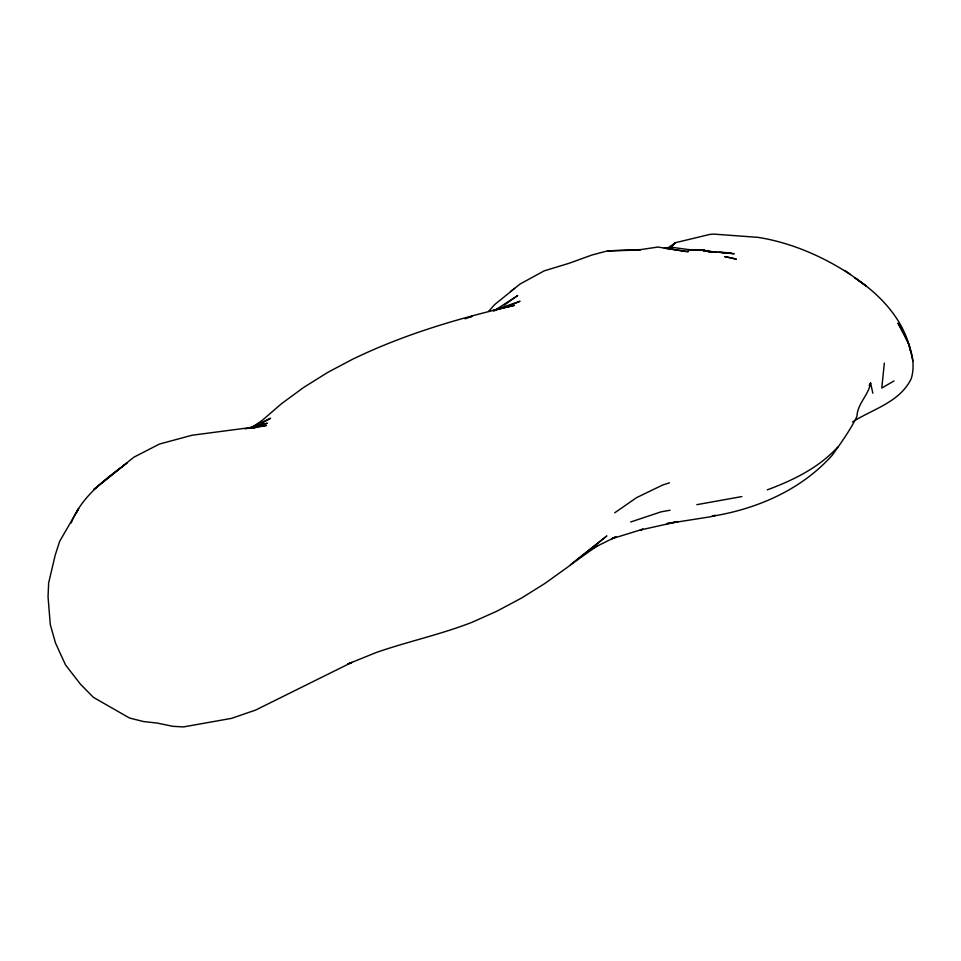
<?xml version="1.0" encoding="UTF-8"?>
<svg xmlns="http://www.w3.org/2000/svg" width="961" height="961" viewBox="0 0 961 961"><rect width="100%" height="100%" fill="white"/><g stroke="black" fill="none" stroke-linecap="round" stroke-linejoin="round"><path stroke-width="1.44" d="M912.95 360.94L908.998 344.555L897.97 323.16C908.097 339.293 917.034 359.474 911.256 378.634C899.844 402.299 873.008 408.881 852.491 421.987M884.348 363.102L881.778 388.028L894.03 380.952M872.84 393.193L870.57 382.898C868.636 395.199 857.38 403.632 856.936 416.461C850.221 430.132 841.343 442.492 832.538 454.865C801.69 489.605 757.64 508.789 712.341 516.213L715.308 515.324L710.515 516.778L667.15 523.601M71.198 522.928C81.601 496.465 105.001 479.287 126.984 462.962L93.734 489.545L133.867 457.196L159.454 444.054L191.996 435.249L266.437 425.459L252.25 428.138M76.015 513.606L78.622 508.573L59.654 541.367L55.173 555.242L48.639 583.003L48.05 596.877L50.296 624.638L55.498 643.017L65.552 664.964L80.412 684.148L93.421 697.374L129.555 718.047L143.561 721.555L157.22 723.08L172.86 726.324L183.491 726.912L231.565 718.36L255.602 710.071L351.762 662.417L347.858 664.015L376.508 652.399C408.065 641.467 440.811 634.476 471.959 622.32L496.813 611.232L521.799 597.898L544.887 583.471L568.107 566.81L606.823 535.962L570.678 564.684L597.79 545.464L589.898 549.596M869.212 385.469L870.57 382.898M488.632 311.4L494.615 304.637L520.033 284.048L544.07 270.918L568.888 263.338L592.144 254.953L607.616 250.869L640.23 250.04M837.668 447.177C818.7 467.803 793.209 480.248 767.322 489.834M671.283 246.653L675.703 242.64L709.614 234.46L713.47 234.088L758.121 237.367C791.107 242.652 822.544 256.299 850.401 274.498M671.547 246.304L675.703 242.64L667.222 248.298M493.69 311.112L517.739 295.52L504.321 305.033M510.543 291.543L514.543 288.384M496.465 310.103L499.804 307.628L494.723 310.547M251.169 427.825L262.293 420.317L281.537 403.668L303.688 387.427L327.725 372.412L351.762 359.666C403.356 334.5 458.481 318.271 514.219 305.43L493.173 310.319M614.74 512.778L636.59 497.63L662.754 484.981L669.493 482.83M261.752 423.248L270.594 418.251L249.74 428.15M589.922 549.728L616.181 536.67L611.701 538.773L643.053 529.127L640.23 530.04L678.058 521.571L667.018 523.577M509.222 306.054L520.033 301.237L495.996 309.514L500.957 308.289M465.1 318.812L471.959 316.373L468.8 317.478M630.704 521.991L661.168 511.817L670.105 510.231M250.004 428.234L267.302 423.212L245.139 428.906M741.832 496.585L696.857 504.669M252.695 428.017L255.602 427.465M701.326 250.28L704.269 250.016L687.776 249.608M607.616 250.869L640.783 249.596L657.913 247.037L685.565 251.494L688.304 251.65L664.267 248.118L673.661 247.53L688.304 249.584M731.573 253.536L734.18 253.716L703.224 250.785M719.116 252.058L731.045 252.995M688.785 249.632L698.251 250.389M692.533 250.316L688.28 249.92L704.149 250.232L712.341 252.118L708.101 251.734M692.292 249.908L696.677 250.316M703.981 251.001L717.122 252.226M721.507 252.635L727.345 253.175M844.923 270.521L866.149 286.018L854.689 277.669C880.276 294.799 903.712 319.508 910.319 350.333L909.695 348.158M731.753 257.932L724.726 256.647L736.378 259.194L731.753 257.932"/></g></svg>
